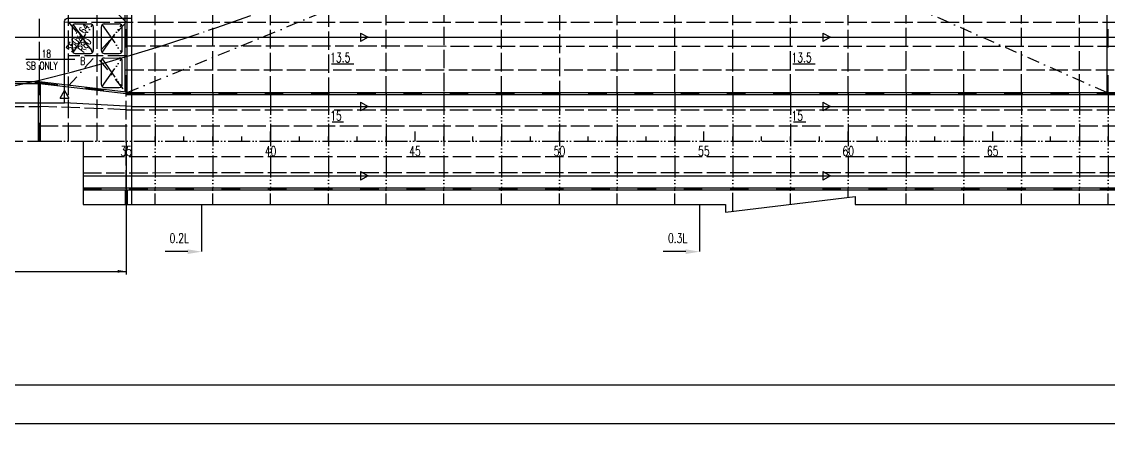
# Model space of a CAD drawing. Extents: x -12185 to 163857, y -7437 to 55100.
# Drawn here: x 21888 to 50101, y -7437 to 3105 of the extents above; entities that cross this region are included whole.
import ezdxf
from ezdxf.enums import TextEntityAlignment as Align

# ---------------------------------------------------------------- set-up
doc = ezdxf.new("R2010")
doc.units = 0
doc.header["$LTSCALE"] = 40
doc.header["$MEASUREMENT"] = 0
for name, pattern in [('ACAD_ISO02W100', [15, 12, -3]), ('ACAD_ISO03W100', [30, 12, -18]), ('ACAD_ISO04W100', [30.5, 24, -3, 0.5, -3]), ('ACAD_ISO05W100', [34, 24, -3, 0.5, -3, 0.5, -3]), ('DASHDOTX2', [2, 1, -0.5, 0, -0.5])]:
    doc.linetypes.add(name, pattern=pattern)
doc.layers.get('0').update_dxf_attribs({"linetype": 'CONTINUOUS'})
for name, color, linetype in [('11TEXTE', 4, 'CONTINUOUS'), ('BANFENG', 6, 'CONTINUOUS'), ('BT_ENG', 7, 'CONTINUOUS'), ('C-CAS', 4, 'ACAD_ISO02W100'), ('C-CEN', 4, 'ACAD_ISO04W100'), ('TEXT', 1, 'CONTINUOUS'), ('Y-CAS', 7, 'ACAD_ISO02W100'), ('Y-H', 2, 'ACAD_ISO03W100'), ('Y-PH', 2, 'ACAD_ISO05W100')]:
    doc.layers.add(name, color=color, linetype=linetype)
doc.styles.add('ROMANS', font='romans.shx', dxfattribs={"width": 0.7, "height": 250})

msp = doc.modelspace()

# ---------------------------------------------------------------- linework, layer by layer
for p, q in [((50075, 1235), (50075, 20748.33)), ((24575, 1285), (24575, 18380.298)), ((24625, 1263), (24625, 18392.253)), ((23200, 2967.289), (23200, 2363.289)), ((23280.117, 3047.289), (23670.117, 3046.717)), ((23750, 2362.716), (23750, 2966.717)), ((23950, 2967.289), (23950, 2363.289)), ((24030.117, 3047.289), (24420.117, 3046.717)), ((24500, 2362.716), (24500, 2966.717)), ((23279.883, 2283.289), (23669.883, 2282.717)), ((24029.883, 2283.289), (24419.883, 2282.717)), ((23264.269, 2120.347), (21993.083, 2120.347)), ((23950, 2082.217), (23950, 1478.216)), ((24030.117, 2162.217), (24420.117, 2161.645)), ((24500, 1477.644), (24500, 2081.645)), ((22325, 0), (22325, 1499.464)), ((22375, 0), (22375, 1499.464)), ((24029.883, 1398.216), (24419.883, 1397.644)), ((24600, 1263), (99575, 1263)), ((24600, 1213), (99575, 1213)), ((22350, 0), (22350, 125)), ((23100, 0), (23100, 125)), ((23479.635, 0), (23479.635, -1647.164)), ((23850, 0), (23850, 125)), ((24600, 0), (24600, 250)), ((24600, 2.355), (24600, -3462.027)), ((25350, 0), (25350, 125)), ((26100, 0), (26100, 125)), ((26850, 0), (26850, 125)), ((27600, 0), (27600, 125)), ((28350, 0), (28350, 250)), ((29100, 0), (29100, 125)), ((29850, 0), (29850, 125)), ((30600, 0), (30600, 125)), ((31350, 0), (31350, 125)), ((32100, 0), (32100, 250)), ((32850, 0), (32850, 125)), ((33600, 0), (33600, 125)), ((34350, 0), (34350, 125)), ((35100, 0), (35100, 125)), ((35850, 0), (35850, 250)), ((36600, 0), (36600, 125)), ((37350, 0), (37350, 125)), ((38100, 0), (38100, 125)), ((38850, 0), (38850, 125)), ((39600, 0), (39600, 250)), ((40350, 0), (40350, 125)), ((41100, 0), (41100, 125)), ((41850, 0), (41850, 125)), ((42600, 0), (42600, 125)), ((43350, 0), (43350, 250)), ((44100, 0), (44100, 125)), ((44850, 0), (44850, 125)), ((45600, 0), (45600, 125)), ((46350, 0), (46350, 125)), ((47100, 0), (47100, 250)), ((47850, 0), (47850, 125)), ((48600, 0), (48600, 125)), ((49350, 0), (49350, 125)), ((50100, 0), (50100, 125)), ((23479.635, -1213), (99575, -1213)), ((23479.635, -1263), (99575, -1263)), ((24575, -1285), (24575, -1647.164)), ((24625, -1285), (24625, -1647.164)), ((23479.635, -1647.164), (40159.47, -1647.164)), ((26559.2, -1647.164), (26559.2, -2871.643)), ((39489.3, -1647.164), (39489.3, -2871.643)), ((40159.47, -1847.164), (43531.458, -1435.145)), ((40159.47, -1647.164), (40159.47, -1847.164)), ((43531.458, -1435.145), (43531.458, -1647.164)), ((43531.458, -1647.164), (91883.711, -1647.164))]:
    msp.add_line(p, q)
at = {"color": 8, "linetype": 'DASHDOTX2', "ltscale": 8}
for p, q in [((24625, 1263), (50075, 11735.441)), ((29875, 10245.936), (50075, 1263)), ((24600, 3095.353), (20825, 6916.566)), ((23100, 3097.553), (24600, 1260)), ((23100, 1436.667), (24600, 3095.353))]:
    msp.add_line(p, q, dxfattribs=at)
at = {"color": 0, "linetype": 'ByBlock'}
for p, q in [((26199.2, -2871.643), (25612.174, -2871.643)), ((39129.3, -2871.643), (38542.274, -2871.643)), ((6550, -3384.116), (24600, -3384.116))]:
    msp.add_line(p, q, dxfattribs=at)
at = {"color": 2}
msp.add_line((-5892.038, -6336.58), (162757.046, -6336.58), dxfattribs=at)
msp.add_lwpolyline([(23000, 1000), (23000, 3117.64, -0.415477094), (23080.345, 3197.639), (23100.289, 3197.553), (24750, 3195.133)], format="xyb")
at = {"flags": 128}
for points in [[(12625, 1625.91, 0.001611109), (13597.784, 1595.847, 0.003274431), (14100.364, 1585.23, 0.000027317), (15575.381, 1563.813, 0.001613028), (15600.2, 1563.534, 0.000473257), (16546.445, 1556.848, 0.000808813), (17100.072, 1554.356, 0.000159969), (18144.492, 1551.678, 0.000366749), (18600.019, 1550.99, 0.000045884), (19676.224, 1550.252, 0.00011652), (20100.003, 1550.099), (21014.852, 1550, 0.00002719), (21512.315, 1549.973, 0.000016124), (22349.998, 1550, 0.000016124)], [(12625, 1575.881, 0.001608285), (13596.401, 1545.867, 0.003274431), (14099.636, 1535.235, 0.000027317), (15574.658, 1513.818, 0.001613028), (15599.8, 1513.536, 0.000473257), (16546.139, 1506.849, 0.000808813), (17099.928, 1504.356, 0.000159969), (18144.38, 1501.678, 0.000366749), (18599.981, 1500.99, 0.000045884), (19676.194, 1500.252, 0.000116521), (20099.997, 1500.1), (21014.859, 1500, 0.000027189), (21512.315, 1499.973, 0.000016124), (22350.002, 1500, 0.000016124)]]:
    msp.add_lwpolyline(points, format="xyb", dxfattribs=at)
for points in [[(22347.076, 1500.172), (24597.076, 1235.172)], [(22352.924, 1549.828), (24602.924, 1284.828)]]:
    msp.add_lwpolyline(points)
for centre, start, end in [((23280, 2967.289), 89.915951, 180), ((23670, 2966.717), 0, 89.915951), ((24030, 2967.289), 89.915951, 180), ((24420, 2966.717), 0, 89.915951), ((23280, 2363.289), 180, 269.915951), ((23670, 2362.716), 269.915951, 0), ((24030, 2363.289), 180, 269.915951), ((24420, 2362.716), 269.915951, 0), ((24030, 2082.217), 89.915951, 180), ((24420, 2081.645), 0, 89.915951), ((24030, 1478.216), 180, 269.915951), ((24420, 1477.644), 269.915951, 0)]:
    msp.add_arc(centre, 80, start, end)
at = {"color": 0, "linetype": 'ByBlock'}
for points in [[(26199.2, -2811.643), (26199.2, -2931.643), (26559.2, -2871.643)], [(39129.3, -2811.643), (39129.3, -2931.643), (39489.3, -2871.643)], [(24375, -3346.616), (24375, -3421.616), (24600, -3384.116)]]:
    msp.add_solid(points, dxfattribs=at)
at = {"layer": 'BANFENG', "color": 6}
msp.add_line((24750, -1647.164), (24750, 18421.921), dxfattribs=at)
at = {"layer": 'BANFENG', "color": 232}
for p, q in [((12425, 2700), (122425, 2700)), ((30687.474, 2810), (30687.474, 2590)), ((30687.474, 2810), (30884.899, 2700)), ((30884.899, 2700), (30687.474, 2590)), ((42687.474, 2810), (42884.899, 2700)), ((42687.474, 2810), (42687.474, 2590)), ((42884.899, 2700), (42687.474, 2590)), ((29935.535, 2014.486), (30513.396, 2014.486)), ((41913.643, 2014.486), (42491.504, 2014.486)), ((22890, 1120.937), (23000, 1318.362)), ((23000, 1318.362), (23110, 1120.937)), ((22890, 1120.937), (23110, 1120.937)), ((24750, 900), (23000, 1000)), ((24750, 900), (122425, 900)), ((30687.474, 1010), (30884.899, 900)), ((30687.474, 1010), (30687.474, 790)), ((30884.899, 900), (30687.474, 790)), ((42687.474, 1010), (42687.474, 790)), ((42687.474, 1010), (42884.899, 900)), ((42884.899, 900), (42687.474, 790)), ((29946.922, 500.713), (30241.979, 500.713)), ((41925.029, 499.786), (42251.788, 499.786)), ((30687.474, -790), (30884.899, -900)), ((30687.474, -790), (30687.474, -1010)), ((42687.474, -790), (42687.474, -1010)), ((42687.474, -790), (42884.899, -900)), ((23479.635, -900), (118719.577, -900)), ((30884.899, -900), (30687.474, -1010)), ((42884.899, -900), (42687.474, -1010))]:
    msp.add_line(p, q, dxfattribs=at)
at = {"layer": 'BANFENG', "color": 232, "flags": 128}
for points in [[(47960.137, 8650, 0.000005882), (62842.444, 8649.825, 0.000003202), (90178.275, 8650)], [(91305.943, 8650.015, 0.000000381), (92100, 8650.034, 0.000034969)], [(45600, 8650.04, 0.00000105), (46350, 8650.03, -0.000004657), (47100, 8650.021)], [(44100, 8650.153, 0.00000945), (45024.355, 8650.065, 0.000015175)]]:
    msp.add_lwpolyline(points, format="xyb", dxfattribs=at)
at = {"layer": 'BANFENG', "color": 232}
msp.add_lwpolyline([(6775, 1000), (23000, 1000)], dxfattribs=at)
at = {"layer": 'BT_ENG'}
msp.add_line((-8392.038, -7336.58), (163757.046, -7336.58), dxfattribs=at)
at = {"layer": 'C-CAS'}
for p, q in [((24600, 818.458), (22375, 905)), ((22350, 400), (99625, 400)), ((23479.635, -400), (99625, -400))]:
    msp.add_line(p, q, dxfattribs=at)
at = {"layer": 'C-CAS', "flags": 128}
msp.add_lwpolyline([(25350, 3095.353), (26100, 3095.191), (27351.878, 3095), (114954.551, 3095), (116100, 3095.521), (117600, 3102.142), (118950, 3124.167), (120150, 3167.984)], dxfattribs=at)
for points in [[(24625, 2476, 0.000066337), (70880.889, 2469.863, 0.00003433), (94350, 2471.474)], [(24575, 1856.64, 0.000075345), (71017.901, 1849.641, 0.000077759), (118334.324, 1857), (118950, 1857.191, 0.000522688), (119360.369, 1857.765, 0.000271639), (120150, 1860.123, 0.001748746)], [(24600, 818.458, 0.000058835), (71802.673, 812.904, 0.000032903), (98100, 814.634)], [(23479.635, -818.725, -0.000060231), (71802.673, -812.904, -0.000032903), (98100, -814.634)]]:
    msp.add_lwpolyline(points, format="xyb", dxfattribs=at)
at = {"layer": 'C-CEN', "color": 5}
msp.add_lwpolyline([(21527.6, 1403.97), (22381.5, 1598.91), (23210.5, 1806.67), (24018.1, 2026.63), (24807.2, 2258.03), (25580, 2500), (26930.5, 2947.76), (28164.9, 3379.09)], dxfattribs=at)
at = {"layer": 'TEXT', "color": 1}
msp.add_lwpolyline([(600, 15422.284, -0.000001645), (1785.407, 15621.488, -0.000133646)], format="xyb", dxfattribs=at)
at = {"layer": 'Y-CAS', "color": 2}
for p, q in [((41850, 1263), (41850, 11606.547)), ((43350, 1213), (43350, 11684.691)), ((44850, 1263), (44850, 11681.445)), ((46350, 1263), (46350, 11709.92)), ((47850, 1263), (47850, 11719.934)), ((49350, 1263), (49350, 11731.968)), ((37350, 1213), (37350, 11345.563)), ((38850, 1263), (38850, 11438.028)), ((40350, 1213), (40350, 11558.24)), ((34350, 1213), (34350, 11012.781)), ((35850, 11169.096), (35850, 1263)), ((25350, 1213), (25350, 10729.842)), ((32850, 10773.989), (32850, 1263)), ((26850, 1263), (26850, 10553.019)), ((31350, 1213), (31350, 10716.881)), ((29850, 8854.082), (29850, 1263)), ((28350, 1213), (28350, 8517.16)), ((23850, 0), (23850, 8354.324)), ((23100, 0), (23100, 8026.489)), ((22350, 1499.464), (22350, 7684.247)), ((24600, 2222.753), (23100, 2222.753)), ((24600, -1235), (24600, 1235)), ((6439.715, 0), (22350, 0)), ((40350, -1823.883), (40350, -1213))]:
    msp.add_line(p, q, dxfattribs=at)
at = {"layer": 'Y-CAS', "color": 2, "ltscale": 0.6}
for p, q in [((25350, -1647.164), (25350, -1213)), ((26850, -1647.164), (26850, -1213)), ((28350, -1647.164), (28350, -1213)), ((29850, -1647.164), (29850, -1213)), ((31350, -1647.164), (31350, -1213)), ((32850, -1647.164), (32850, -1213)), ((34350, -1647.164), (34350, -1213)), ((35850, -1647.164), (35850, -1213)), ((37350, -1647.164), (37350, -1213)), ((38850, -1647.164), (38850, -1213)), ((41850, -1647.164), (41850, -1213)), ((43350, -1457.317), (43350, -1213)), ((44850, -1647.164), (44850, -1213)), ((46350, -1647.164), (46350, -1213)), ((47850, -1647.164), (47850, -1213)), ((49350, -1647.164), (49350, -1213)), ((50100, -1647.164), (50100, -1213))]:
    msp.add_line(p, q, dxfattribs=at)
at = {"layer": 'Y-CAS', "color": 2}
for points in [[(23000, 3097.985), (23100, 3097.553), (25350, 3095.353)], [(20875, 905), (22375, 905)]]:
    msp.add_lwpolyline(points, dxfattribs=at)
at = {"layer": 'Y-H'}
for p, q in [((50100, 1235), (50100, 20748.404)), ((24600, 1235), (24600, 18386.278)), ((22350, 0), (22350, 1499.464)), ((24600, 1238), (99575, 1238)), ((23479.635, -1238), (99575, -1238)), ((24600, -1235), (24600, -1647.164))]:
    msp.add_line(p, q, dxfattribs=at)
at = {"layer": 'Y-H', "flags": 128}
msp.add_lwpolyline([(12625, 1600.895, 0.001609697), (13597.093, 1570.857, 0.003274431), (14100, 1560.233, 0.000027317), (15575.019, 1538.816, 0.001613028), (15600, 1538.535, 0.000473257), (16546.292, 1531.848, 0.000808813), (17100, 1529.356, 0.000159969), (18144.436, 1526.678, 0.000366749), (18600, 1525.99, 0.000045884), (19676.209, 1525.252, 0.000116521), (20100, 1525.1), (21015.197, 1525, 0.000027171), (21512.315, 1524.973, 0.000016124), (22350, 1525)], format="xyb", dxfattribs=at)
at = {"layer": 'Y-H'}
msp.add_lwpolyline([(22350, 1525), (24600, 1260)], dxfattribs=at)
at = {"layer": 'Y-PH', "color": 5, "ltscale": 0.6}
for p, q in [((23223.39, 2306.762), (23726.61, 3023.244)), ((23223.473, 3023.899), (23726.527, 2306.106)), ((23973.39, 2306.762), (24476.61, 3023.244)), ((23973.473, 3023.899), (24476.527, 2306.106)), ((23973.39, 1421.689), (24476.61, 2138.172)), ((23973.473, 2138.827), (24476.527, 1421.034))]:
    msp.add_line(p, q, dxfattribs=at)
at = {"layer": 'Y-PH', "color": 2, "ltscale": 0.6}
for p, q in [((25350, 1263), (25350, -1213)), ((26850, 1263), (26850, -1213)), ((28350, 1263), (28350, -1213)), ((29850, 1263), (29850, -1213)), ((31350, 1263), (31350, -1213)), ((32850, 1263), (32850, -1213)), ((34350, 1263), (34350, -1213)), ((35850, 1263), (35850, -1213)), ((37350, 1263), (37350, -1213)), ((38850, 1263), (38850, -1213)), ((40350, 1263), (40350, -1213)), ((41850, 1263), (41850, -1213)), ((43350, 1263), (43350, -1213)), ((44850, 1263), (44850, -1213)), ((46350, 1263), (46350, -1213)), ((47850, 1263), (47850, -1213)), ((49350, 1263), (49350, -1213)), ((50100, 1263), (50100, -1213)), ((22350, 0), (99575, 0))]:
    msp.add_line(p, q, dxfattribs=at)

# ---------------------------------------------------------------- texts
at = {"style": 'ROMANS', "width": 0.7}
for s, rotation, p in [('550x764', 54.9887795, (23188.495, 2295.207)), ('R80', 54.9887795, (23497.455, 2288.907)), ('18', 360, (22407.562, 2172.294)), ('SB ONLY', 360, (22006.398, 1863.566)), ('B', 360, (23410.105, 1983.277))]:
    msp.add_text(s, height=200, rotation=rotation, dxfattribs=at).set_placement(p)
at = {"layer": '11TEXTE', "style": 'ROMANS', "width": 0.7}
for s, p in [('35', (24600, -257.147)), ('40', (28350, -257.147)), ('45', (32100, -257.147)), ('50', (35850, -257.147)), ('55', (39600, -257.147)), ('60', (43350, -257.147)), ('65', (47100, -257.147)), ('0.2L', (25977.349, -2521.143)), ('0.3L', (38920.485, -2521.143))]:
    msp.add_text(s, height=250, dxfattribs=at).set_placement(p, align=Align.MIDDLE)
at = {"layer": 'BANFENG', "color": 232, "style": 'ROMANS', "width": 0.7}
for s, p in [('13.5', (29896.513, 2049.052)), ('13.5', (41874.62, 2049.052)), ('15', (29896.779, 536.192)), ('15', (41874.887, 535.266))]:
    msp.add_text(s, height=250, dxfattribs=at).set_placement(p)

doc.saveas('drawing.dxf')
